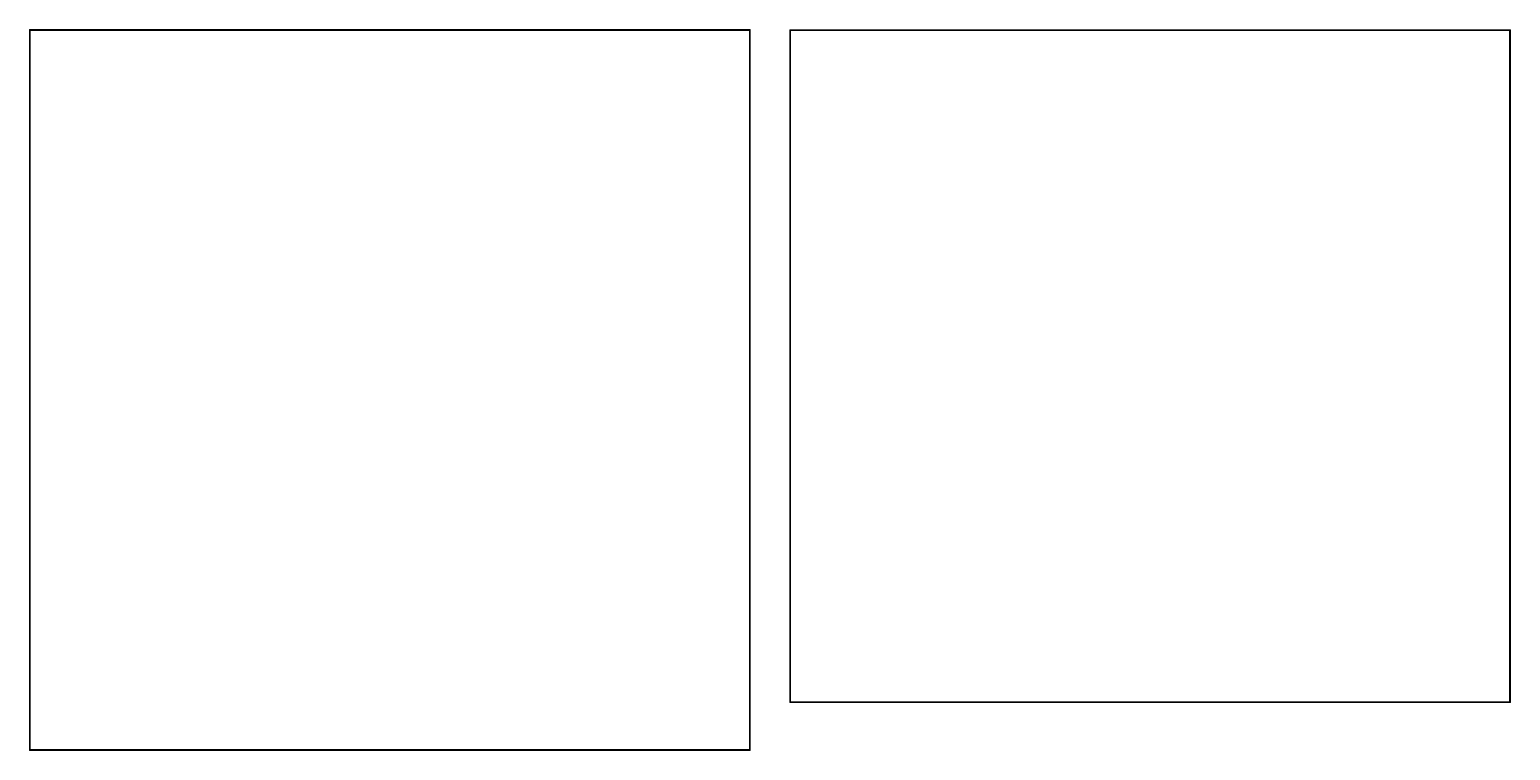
# Model space of a CAD drawing. Header units: inches. Extents: x 0.2 to 18.7, y -9.2 to -0.2.
import ezdxf

# ---------------------------------------------------------------- set-up
doc = ezdxf.new("R2010")
doc.units = ezdxf.units.IN
doc.header["$MEASUREMENT"] = 0
doc.layers.add('Layer 1', color=7, linetype='Continuous')

# ---------------------------------------------------------------- blocks, each defined once
blk = doc.blocks.new('block 2')
at = {"layer": 'Layer 1'}
h = blk.add_hatch(color=7, dxfattribs=at)
h.dxf.hatch_style = 2
h.paths.add_polyline_path([(9.213, -0.177), (0.213, -0.177), (0.213, -9.177), (9.213, -9.177)])
h.paths.add_polyline_path([(9.204, -0.186), (9.204, -9.168), (0.221, -9.168), (0.221, -0.186)])
at = {"layer": 'Layer 1', "lineweight": 0}
for points in [[(9.213, -0.177), (0.213, -0.177), (0.213, -9.177), (9.213, -9.177), (9.213, -0.177), (9.213, -0.177)], [(9.204, -0.186), (9.204, -9.168), (0.221, -9.168), (0.221, -0.186), (9.204, -0.186)]]:
    blk.add_lwpolyline(points, dxfattribs=at)
blk = doc.blocks.new('block 3')
at = {"layer": 'Layer 1'}
h = blk.add_hatch(color=7, dxfattribs=at)
h.dxf.hatch_style = 2
h.paths.add_polyline_path([(18.706, -0.179), (9.706, -0.179), (9.706, -8.579), (18.706, -8.579)])
h.paths.add_polyline_path([(18.697, -0.188), (18.697, -8.57), (9.715, -8.57), (9.715, -0.188)])
at = {"layer": 'Layer 1', "lineweight": 0}
for points in [[(18.706, -0.179), (9.706, -0.179), (9.706, -8.579), (18.706, -8.579), (18.706, -0.179), (18.706, -0.179)], [(18.697, -0.188), (18.697, -8.57), (9.715, -8.57), (9.715, -0.188), (18.697, -0.188)]]:
    blk.add_lwpolyline(points, dxfattribs=at)

msp = doc.modelspace()

# ---------------------------------------------------------------- block references
at = {"layer": 'Layer 1'}
for name in ['block 2', 'block 3']:
    msp.add_blockref(name, (0, 0), dxfattribs=at)

doc.saveas('drawing.dxf')
